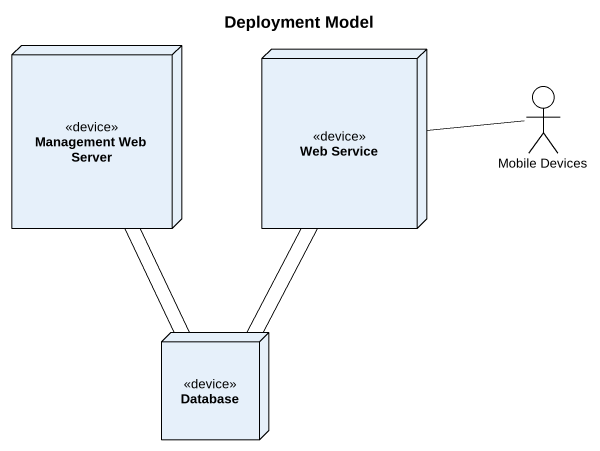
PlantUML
@startuml
title Deployment Model
node "Management Web Server" as Management_Web_Server <<device>>
node "Web Service" as Web_Service <<device>>
actor "Mobile Devices" as Mobile_Devices
node "Database" as Database_ <<device>>
Management_Web_Server -- Database_
Management_Web_Server -- Database_
Web_Service -right- Mobile_Devices
Web_Service -right- Mobile_Devices
Web_Service -- Database_
Web_Service -- Database_
@enduml
